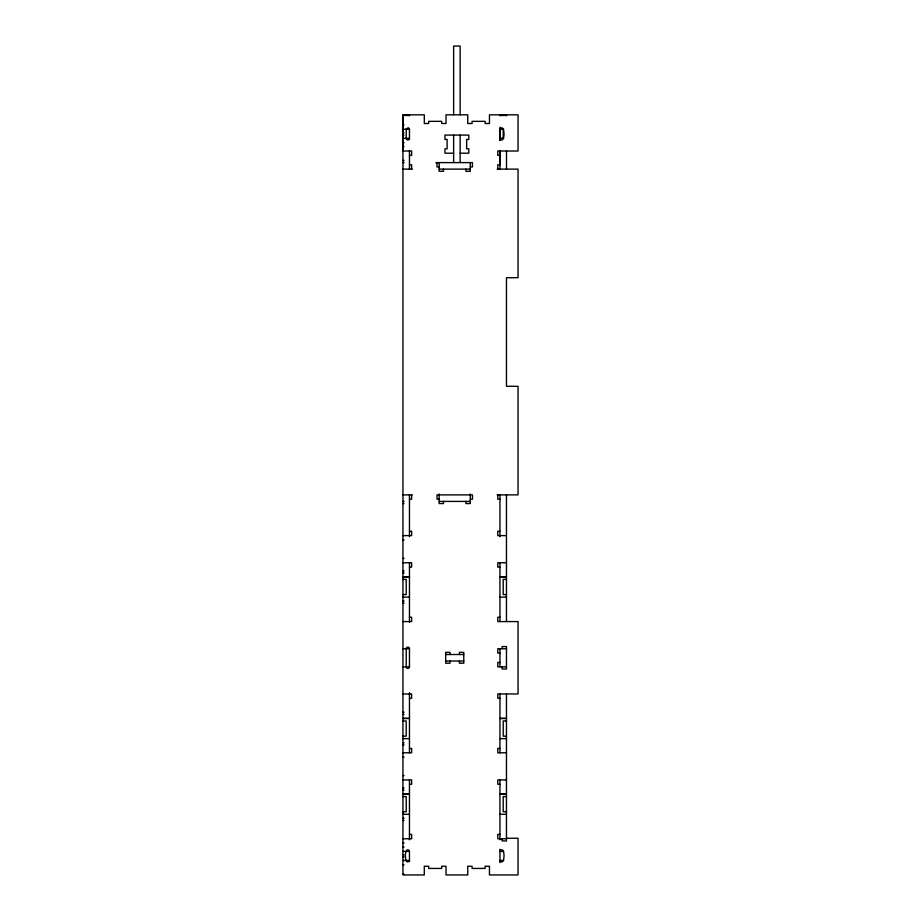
<?xml version="1.0" encoding="UTF-8"?>
<svg xmlns="http://www.w3.org/2000/svg" width="921" height="921" viewBox="0 0 921 921"><rect width="100%" height="100%" fill="white"/><g stroke="black" fill="none" stroke-linecap="round" stroke-linejoin="round"><path stroke-width="1.38" d="M499.953 155.361L497.777 155.361L497.777 151.021L518.051 151.021L518.051 114.826L489.454 114.826L489.454 123.506L485.114 123.506L485.114 121.342L472.082 121.342L472.082 123.506L467.741 123.506L467.741 114.826L446.017 114.826L446.017 123.506L441.677 123.506L441.677 121.342L428.645 121.342L428.645 123.506L424.305 123.506L424.305 114.826L402.949 114.826L402.949 151.021L411.641 151.021L411.641 155.361L409.465 155.361M409.465 860.744C405.263 865.89 404.595 853.272 406.207 851.418A1.623 1.623 0 0 1 407.83 849.795A1.623 1.623 0 0 1 409.465 851.418L409.465 861.561M402.949 115.447L409.465 115.447M499.988 115.447L506.504 115.447M402.949 124.957L404.031 124.957M402.949 129.297L409.465 129.297M499.988 129.297L503.787 129.297M402.949 132.923L404.031 132.923M402.949 135.088L404.031 135.088M402.949 138.346L409.465 138.346A1.623 1.623 0 0 1 407.83 139.98A1.623 1.623 0 0 1 406.207 138.346L406.23 128.767L408.429 127.766L409.465 129.032L409.465 139.439M503.787 138.346L499.988 138.346A1.623 1.623 0 0 0 501.588 139.98A1.623 1.623 0 0 0 503.211 138.346L503.246 129.297M402.949 142.697L404.031 142.697M402.949 146.681L404.031 146.681M453.627 153.197L444.935 153.197L444.935 148.845L447.111 148.845L447.111 139.439L444.935 139.439L444.935 135.088L468.824 135.088L468.824 139.439L466.659 139.439L466.659 148.845L468.824 148.845L468.824 153.197L460.143 153.197M402.949 160.427L404.031 160.427M402.949 162.603L404.031 162.603M435.921 162.603L472.473 162.603L472.461 166.943L470.286 166.943M409.465 164.778L411.641 164.778L411.641 169.119M439.156 166.943L436.991 166.943L436.991 162.603M402.949 169.119L412.309 169.119M439.179 169.119L470.309 169.119M497.167 169.119L518.051 169.119L518.051 277.705L506.469 277.705L506.469 386.302L518.051 386.302L518.051 494.888L497.144 494.888M402.949 494.888L412.274 494.888M409.465 499.228L411.641 499.228L411.641 494.888M439.156 499.228L436.991 499.228L436.991 494.888L472.461 494.888L472.461 499.228L470.286 499.228M499.953 499.228L497.777 499.228L497.777 494.888M402.949 501.404L404.031 501.404M439.144 501.404L470.274 501.404M402.949 503.568L404.031 503.568M409.465 531.267L411.641 531.267L411.641 535.608L402.949 535.608M499.953 531.267L497.777 531.267L497.777 535.608L506.469 535.608M402.949 539.948L404.031 539.948M402.949 558.414L404.031 558.414M402.949 562.754L411.641 562.754L411.641 567.094L409.465 567.094M506.469 562.754L497.777 562.754L497.777 567.094L499.953 567.094M402.949 570.698L404.031 570.698M402.949 572.874L404.031 572.874M402.949 576.822L409.465 576.822M501.036 576.822L506.469 576.822M402.949 576.914L409.465 576.914M499.953 576.914L506.469 576.914M402.949 579.39L406.207 579.39L406.207 594.586L402.949 594.586M506.469 579.39L503.211 579.39L503.211 594.586L506.469 594.586M402.949 597.165L409.465 597.073M499.953 597.165L506.469 597.073M402.949 601.102L404.031 601.102M402.949 603.278L404.031 603.278M409.465 617.231L411.641 617.231L411.641 621.571L402.949 621.571M499.953 617.231L497.777 617.231L497.777 621.571L518.051 621.571L518.051 693.962L497.777 693.962L497.777 698.314L499.953 698.314M402.949 648.718L409.465 648.718L409.465 666.816A1.623 1.623 0 0 1 407.83 668.45A1.623 1.623 0 0 1 406.207 666.816L406.207 648.718A1.623 1.623 0 0 1 407.83 647.095A1.623 1.623 0 0 1 409.465 648.718M506.469 648.718L497.777 648.718L497.777 653.07L499.953 653.07M445.66 654.509L463.758 654.509M445.66 661.025L463.758 661.025M499.953 662.475L497.777 662.475L497.777 666.816L506.469 666.816M402.949 666.816L409.465 666.816M402.949 693.962L411.641 693.962L411.641 698.314L409.465 698.314M402.949 712.267L404.031 712.267M402.949 714.431L404.031 714.431M402.949 718.38L408.383 718.38M499.953 718.38L505.387 718.38M402.949 718.472L409.465 718.472M499.953 718.472L506.469 718.472M402.949 720.947L406.207 720.947L406.207 736.155L402.949 736.155M506.469 720.947L503.211 720.947L503.211 736.155L506.469 736.155M402.949 738.63L409.465 738.63M499.953 738.63L506.469 738.63M402.949 742.671L404.031 742.671M402.949 744.836L404.031 744.836M409.465 748.439L411.641 748.439L411.641 752.791L402.949 752.791M499.953 748.439L497.777 748.439L497.777 752.791L506.469 752.791M402.949 757.131L404.031 757.131M402.949 775.586L404.031 775.586M402.949 779.937L411.641 779.937L411.641 784.278L409.465 784.278M506.469 779.937L497.777 779.937L497.777 784.278L499.953 784.278M402.949 787.881L404.031 787.881M402.949 790.057L404.031 790.057M402.949 793.994L408.383 793.994M499.953 793.994L505.387 793.994M402.949 794.086L409.465 794.086M499.953 794.086L506.469 794.086M402.949 796.573L406.207 796.573L406.207 811.769L402.949 811.769M506.469 796.573L503.211 796.573L503.211 811.769L506.469 811.769M402.949 814.245L409.465 814.337M499.953 814.245L506.469 814.337M402.949 818.285L404.031 818.285M402.949 820.461L404.031 820.461M409.465 834.414L411.641 834.414L411.641 838.755L402.949 838.755M499.953 834.414L497.777 834.414L497.777 838.755L506.469 838.755M506.469 838.237L518.051 838.237L518.051 874.95L489.454 874.95L489.454 866.258L485.114 866.258L485.114 868.434L472.082 868.434L472.082 866.258L467.741 866.258L467.741 874.95L446.017 874.95L446.017 866.258L441.677 866.258L441.677 868.434L428.645 868.434L428.645 866.258L424.305 866.258L424.305 874.95L402.949 874.95L402.949 114.826M402.949 843.095L404.031 843.095M402.949 847.078L404.031 847.078M402.949 851.418L409.465 851.418M503.752 851.418L499.953 851.418A1.623 1.623 0 0 1 501.588 849.795A1.623 1.623 0 0 1 503.211 851.418C504.823 853.272 504.155 865.89 499.953 860.744M402.949 854.676L404.031 854.676M402.949 856.852L404.031 856.852M402.949 860.467L409.465 860.467M499.953 860.467L503.752 860.467M402.949 864.819L404.031 864.819M402.949 874.328L404.031 874.328M506.504 114.826L506.504 115.701M506.504 151.021L506.504 169.119M506.469 494.888L506.469 621.571M506.469 693.962L506.469 840.931L502.129 840.931L502.129 838.755M503.211 138.346C504.823 136.504 504.155 123.875 499.953 129.032L499.953 140.51L499.988 127.133M502.129 648.718L502.129 646.554L506.469 646.554L506.469 668.991L502.129 668.991L502.129 666.816M499.988 114.826L499.988 115.701M499.988 151.021L499.988 169.119M499.953 150.503L499.953 164.778L497.777 164.778L497.777 169.119M499.953 494.888L499.953 536.69M499.953 562.754L499.953 621.571M499.953 648.718L499.953 666.816M499.953 693.962L499.953 752.791M499.953 779.937L499.953 839.837M499.953 849.254L499.953 862.643M470.309 162.603L470.286 171.294L465.945 171.294L465.945 169.119M470.274 493.955L470.286 503.568L465.945 503.568L465.945 501.404M460.143 114.826L460.143 46.05L453.627 46.05L453.627 114.826M460.143 135.088L460.143 162.603M459.429 654.509L459.429 652.344L463.77 652.344L463.77 663.201L459.429 663.201L459.429 661.025M453.627 135.088L453.627 162.603M450.024 654.509L450.024 652.344L445.672 652.344L445.672 663.201L450.024 663.201L450.024 661.025M443.508 169.119L443.508 171.294L439.156 171.294L439.179 162.603M443.508 501.404L443.508 503.568L439.156 503.568L439.144 493.955M409.465 114.826L409.465 115.701M409.465 150.503L409.465 169.119M409.465 494.888L409.465 536.69M409.465 562.754L409.465 622.17M409.465 692.765L409.465 752.791M409.465 779.937L409.465 839.837"/></g></svg>
